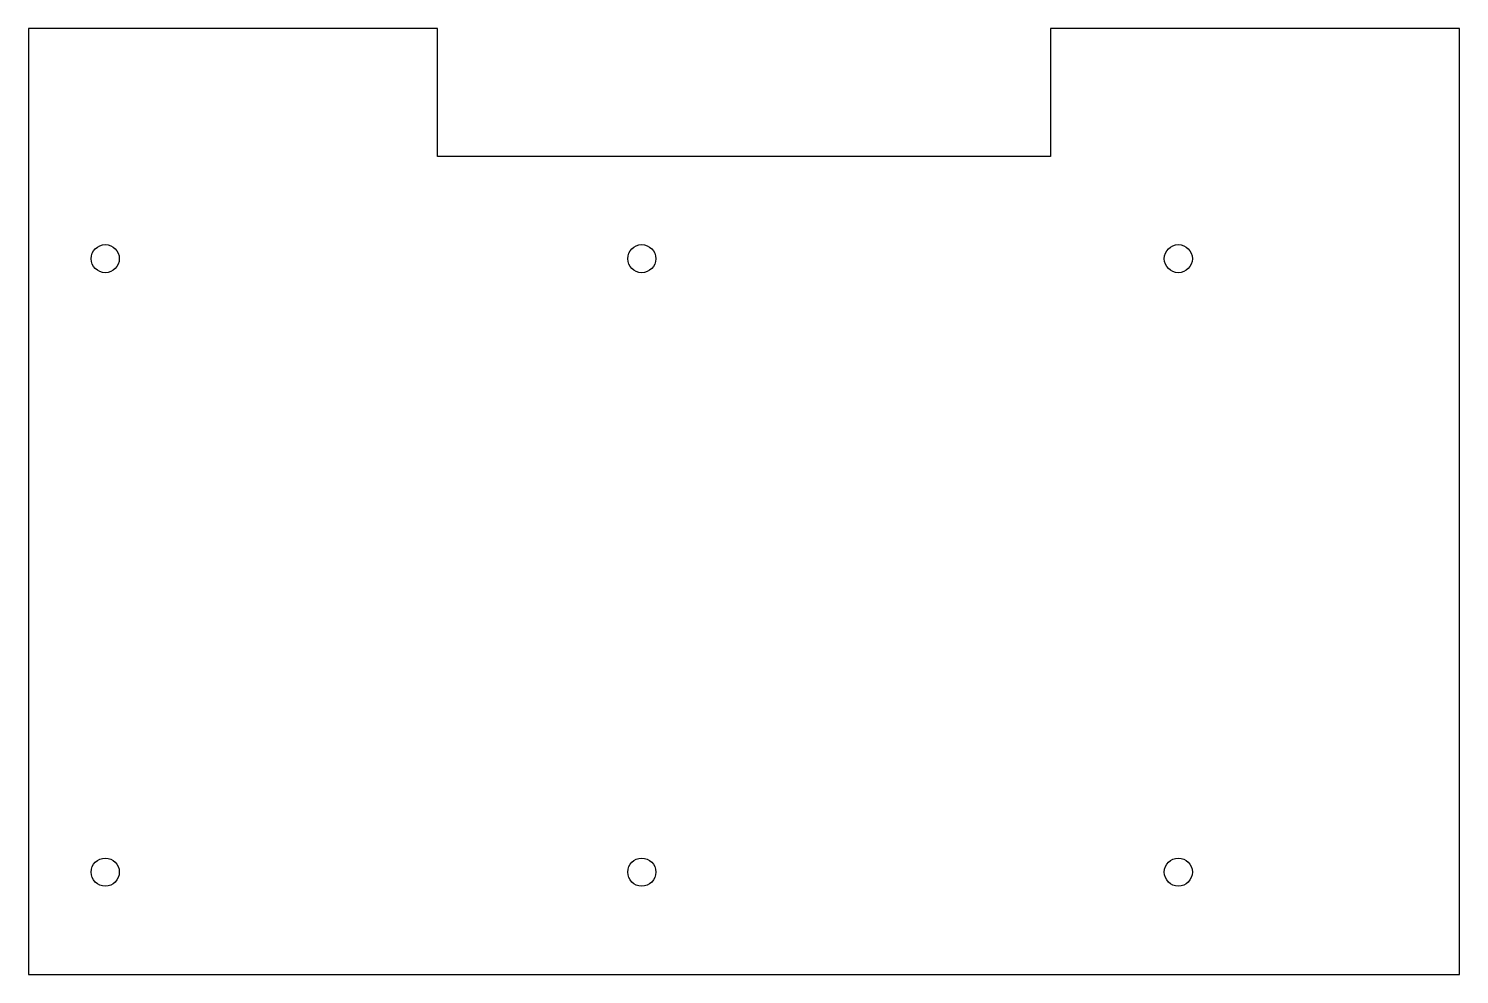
# Model space of a CAD drawing. Header units: millimetres. Extents: x 0 to 280, y 0 to 185.
import ezdxf

# ---------------------------------------------------------------- set-up
doc = ezdxf.new("R2010")
doc.units = ezdxf.units.MM

msp = doc.modelspace()

# ---------------------------------------------------------------- linework, layer by layer
at = {"layer": 'CUT'}
for p, q in [((80, 185), (0, 185)), ((0, 185), (0, 0)), ((80, 160), (80, 185)), ((280, 185), (200, 185)), ((200, 185), (200, 160)), ((280, 0), (280, 185)), ((200, 160), (80, 160)), ((0, 0), (280, 0))]:
    msp.add_line(p, q, dxfattribs=at)
for centre in [(15, 140), (120, 140), (225, 140), (15, 20), (120, 20), (225, 20)]:
    msp.add_circle(centre, 2.75, dxfattribs=at)

doc.saveas('drawing.dxf')
